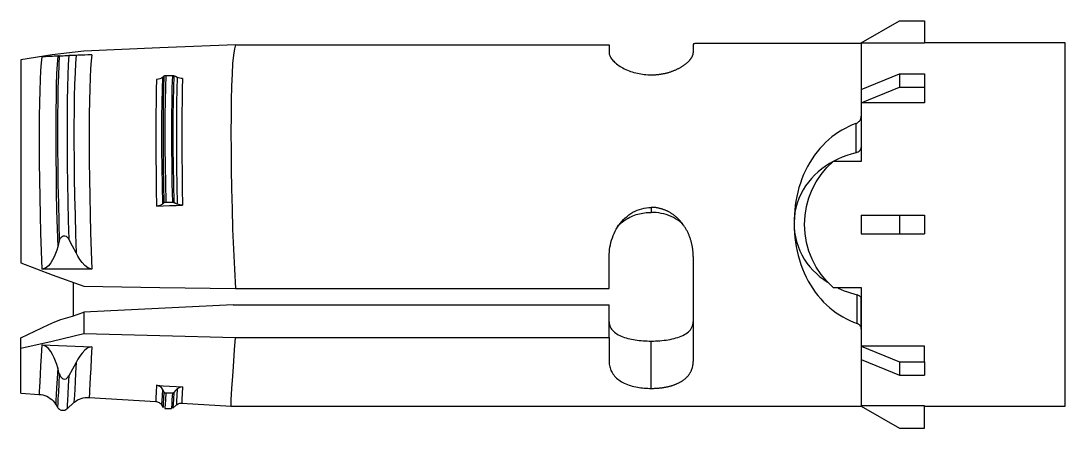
# Model space of a CAD drawing. Header units: millimetres. Extents: x 296 to 4896, y 152 to 3333.
# Drawn here: x 2852.6 to 2902.3, y 1429.56 to 1448.96 of the extents above; entities that cross this region are included whole.
import ezdxf

# ---------------------------------------------------------------- set-up
doc = ezdxf.new("R2010")
doc.units = ezdxf.units.MM
doc.linetypes.add('DASHED', pattern=[0.25, 0.15625, -0.09375])
doc.layers.add('1', color=1, linetype='DASHED')

# ---------------------------------------------------------------- blocks, each defined once
blk = doc.blocks.new('HSL-3-G M12-25')
at = {"layer": '1', "color": 3, "linetype": 'Continuous'}
for p, q in [((-68.3, 8.65), (-66.481, 9.7)), ((-66.481, 9.7), (-65.3, 9.7)), ((-65.3, 9.7), (-65.3, 8.638)), ((-80.3, 8.555), (-80.3, 8.18)), ((-76.3, 8.583), (-76.3, 8.181)), ((-65.3, 8.638), (-68.3, 8.638)), ((-68.3, 8.638), (-68.3, 6.426)), ((-68.3, 8.629), (-68.3, 5.168)), ((-58.6, 8.65), (-65.3, 8.65)), ((-58.6, 0), (-58.6, 8.65)), ((-108.3, 7.851), (-108.3, -1.831)), ((-68.3, 6.435), (-66.481, 7.177)), ((-66.481, 7.177), (-66.481, 6.541)), ((-66.481, 7.177), (-65.3, 7.177)), ((-65.3, 7.177), (-65.3, 6.541)), ((-68.3, 5.798), (-66.481, 6.541)), ((-66.481, 6.541), (-65.3, 6.541)), ((-65.3, 6.541), (-65.3, 5.79)), ((-68.3, 6.435), (-68.3, 5.798)), ((-68.3, 5.798), (-68.3, 5.79)), ((-65.3, 5.79), (-68.3, 5.79)), ((-68.3, 5.79), (-68.3, 3)), ((-68.3, 3), (-69.646, 3)), ((-68.3, 0.45), (-68.3, 0)), ((-68.3, 0.45), (-66.481, 0.45)), ((-68.3, 0), (-68.3, -0.45)), ((-66.481, 0.45), (-66.481, -0.45)), ((-66.481, 0.45), (-65.3, 0.45)), ((-65.3, 0.45), (-65.3, -0.45)), ((-58.6, -8.65), (-58.6, 0)), ((-68.3, -0.45), (-66.481, -0.45)), ((-66.481, -0.45), (-65.3, -0.45)), ((-80.3, -3.047), (-80.3, -1.523)), ((-76.3, -1.521), (-76.3, -6.525)), ((-105.8, -4.345), (-105.8, -2.761)), ((-69.646, -3), (-68.3, -3)), ((-68.3, -3), (-68.3, -5.79)), ((-105.3, -4.184), (-105.3, -5.197)), ((-108.3, -5.895), (-108.3, -5.402)), ((-80.3, -5.382), (-80.3, -6.525)), ((-68.3, -4.991), (-68.3, -8.65)), ((-108.3, -8.038), (-108.3, -5.895)), ((-68.3, -5.798), (-68.3, -5.79)), ((-65.3, -5.79), (-68.3, -5.79)), ((-68.3, -5.798), (-68.3, -6.435)), ((-68.3, -5.798), (-66.481, -6.541)), ((-65.3, -6.541), (-65.3, -5.79)), ((-68.3, -6.426), (-68.3, -8.638)), ((-68.3, -6.435), (-66.481, -7.177)), ((-66.481, -6.541), (-66.481, -7.177)), ((-66.481, -6.541), (-65.3, -6.541)), ((-65.3, -6.541), (-65.3, -7.177)), ((-66.481, -7.177), (-65.3, -7.177)), ((-108.3, -8.038), (-107.434, -8.091)), ((-105.05, -8.237), (-101.882, -8.431)), ((-106.642, -8.567), (-106.556, -8.708)), ((-106.101, -8.776), (-105.774, -8.486)), ((-101.605, -8.597), (-101.531, -8.719)), ((-101.445, -8.767), (-101.13, -8.767)), ((-101.064, -8.742), (-100.897, -8.594)), ((-100.644, -8.507), (-98.295, -8.65)), ((-98.3, -8.65), (-68.3, -8.65)), ((-65.3, -8.638), (-68.3, -8.638)), ((-68.3, -8.65), (-68.3, -8.638)), ((-68.3, -8.65), (-66.481, -9.7)), ((-65.3, -9.7), (-65.3, -8.638)), ((-65.3, -8.65), (-58.6, -8.65)), ((-66.481, -9.7), (-65.3, -9.7))]:
    blk.add_line(p, q, dxfattribs=at)
for points in [[(-98.079, 8.555, 0), (-101.694, 8.409, 0), (-105.3, 8.26, 0)], [(-98.079, 8.555, 0), (-98.138, 8.361, 0), (-98.185, 8.064, 0), (-98.222, 7.666, 0), (-98.251, 7.173, 0), (-98.273, 6.594, 0), (-98.288, 5.93, 0), (-98.297, 5.189, 0), (-98.3, 4.383, 0), (-98.297, 3.526, 0), (-98.288, 2.63, 0), (-98.273, 1.697, 0), (-98.251, 0.742, 0), (-98.223, -0.216, 0), (-98.186, -1.176, 0), (-98.138, -2.125, 0), (-98.079, -3.047, 0)], [(-98.079, 8.555, 0), (-89.189, 8.555, 0), (-80.3, 8.555, 0)], [(-75.9, 8.629, 0), (-75.938, 8.629, 0), (-75.975, 8.628, 0), (-76.012, 8.628, 0), (-76.047, 8.627, 0), (-76.081, 8.625, 0), (-76.112, 8.624, 0), (-76.142, 8.622, 0), (-76.169, 8.62, 0), (-76.194, 8.617, 0), (-76.216, 8.614, 0), (-76.236, 8.611, 0), (-76.253, 8.608, 0), (-76.267, 8.604, 0), (-76.279, 8.601, 0), (-76.288, 8.597, 0), (-76.295, 8.592, 0), (-76.298, 8.588, 0), (-76.3, 8.583, 0)], [(-68.3, 8.629, 0), (-72.1, 8.629, 0), (-75.9, 8.629, 0)], [(-105.3, 8.26, 0), (-106.807, 8.077, 0), (-108.3, 7.851, 0)], [(-106.549, 8.025, 0), (-106.595, 8.021, 0), (-106.651, 8.017, 0), (-106.715, 8.013, 0), (-106.791, 8.008, 0), (-106.88, 8.003, 0), (-106.989, 7.997, 0), (-107.129, 7.99, 0), (-107.307, 7.982, 0)], [(-106.47, 8.031, 0), (-106.51, 8.028, 0), (-106.549, 8.025, 0)], [(-106.47, 8.031, 0), (-106.45, 8.032, 0), (-106.424, 8.034, 0), (-106.389, 8.036, 0), (-106.343, 8.038, 0), (-106.285, 8.041, 0), (-106.215, 8.044, 0), (-106.15, 8.047, 0), (-106.096, 8.048, 0), (-106.052, 8.05, 0), (-106.017, 8.051, 0)], [(-105.671, 8.058, 0), (-105.838, 8.054, 0), (-106.017, 8.051, 0)], [(-104.92, 8.081, 0), (-105.11, 8.074, 0), (-105.264, 8.068, 0), (-105.388, 8.065, 0), (-105.495, 8.062, 0), (-105.588, 8.06, 0), (-105.671, 8.058, 0)], [(-80.3, 8.18, 0), (-80.298, 8.148, 0), (-80.293, 8.114, 0), (-80.284, 8.08, 0), (-80.272, 8.045, 0), (-80.257, 8.009, 0), (-80.238, 7.973, 0), (-80.215, 7.936, 0), (-80.189, 7.898, 0), (-80.16, 7.86, 0), (-80.125, 7.818, 0), (-80.086, 7.777, 0), (-80.044, 7.736, 0), (-79.998, 7.695, 0), (-79.949, 7.654, 0), (-79.895, 7.613, 0), (-79.838, 7.573, 0), (-79.778, 7.533, 0), (-79.714, 7.495, 0), (-79.648, 7.457, 0), (-79.579, 7.421, 0), (-79.507, 7.387, 0), (-79.433, 7.354, 0), (-79.356, 7.323, 0), (-79.279, 7.294, 0), (-79.2, 7.268, 0), (-79.119, 7.243, 0), (-79.036, 7.221, 0), (-78.957, 7.201, 0), (-78.877, 7.185, 0), (-78.797, 7.17, 0), (-78.716, 7.157, 0), (-78.634, 7.147, 0), (-78.552, 7.139, 0), (-78.468, 7.133, 0), (-78.385, 7.13, 0), (-78.3, 7.129, 0)], [(-78.3, 7.129, 0), (-78.267, 7.13, 0), (-78.234, 7.13, 0), (-78.201, 7.131, 0), (-78.168, 7.132, 0), (-78.135, 7.134, 0), (-78.103, 7.136, 0), (-78.07, 7.138, 0), (-78.038, 7.141, 0), (-78.005, 7.144, 0), (-77.973, 7.147, 0), (-77.941, 7.151, 0), (-77.909, 7.155, 0), (-77.877, 7.159, 0), (-77.845, 7.164, 0), (-77.814, 7.169, 0), (-77.782, 7.174, 0), (-77.751, 7.18, 0), (-77.719, 7.186, 0), (-77.688, 7.192, 0), (-77.657, 7.199, 0), (-77.626, 7.206, 0), (-77.595, 7.214, 0), (-77.564, 7.221, 0), (-77.531, 7.23, 0), (-77.499, 7.239, 0), (-77.467, 7.248, 0), (-77.435, 7.257, 0), (-77.403, 7.267, 0), (-77.372, 7.277, 0), (-77.341, 7.288, 0), (-77.311, 7.299, 0), (-77.28, 7.31, 0), (-77.25, 7.321, 0), (-77.22, 7.333, 0), (-77.191, 7.345, 0), (-77.161, 7.357, 0), (-77.131, 7.37, 0), (-77.103, 7.383, 0), (-77.074, 7.396, 0), (-77.046, 7.41, 0), (-77.018, 7.424, 0), (-76.991, 7.438, 0), (-76.964, 7.452, 0), (-76.938, 7.466, 0), (-76.911, 7.481, 0), (-76.886, 7.495, 0), (-76.861, 7.51, 0), (-76.836, 7.526, 0), (-76.812, 7.541, 0), (-76.788, 7.556, 0), (-76.765, 7.572, 0), (-76.742, 7.587, 0), (-76.72, 7.603, 0), (-76.698, 7.619, 0), (-76.677, 7.635, 0), (-76.656, 7.651, 0), (-76.636, 7.667, 0), (-76.616, 7.684, 0), (-76.598, 7.7, 0), (-76.58, 7.716, 0), (-76.562, 7.732, 0), (-76.545, 7.748, 0), (-76.528, 7.764, 0), (-76.512, 7.78, 0), (-76.497, 7.796, 0), (-76.482, 7.812, 0), (-76.467, 7.828, 0), (-76.454, 7.844, 0), (-76.44, 7.86, 0), (-76.428, 7.875, 0), (-76.417, 7.89, 0), (-76.406, 7.905, 0), (-76.396, 7.92, 0), (-76.386, 7.934, 0), (-76.377, 7.949, 0), (-76.368, 7.964, 0), (-76.36, 7.978, 0), (-76.352, 7.992, 0), (-76.345, 8.006, 0), (-76.338, 8.021, 0), (-76.332, 8.035, 0), (-76.327, 8.048, 0), (-76.322, 8.062, 0), (-76.317, 8.076, 0), (-76.313, 8.089, 0), (-76.31, 8.103, 0), (-76.307, 8.116, 0), (-76.304, 8.129, 0), (-76.302, 8.142, 0), (-76.301, 8.155, 0), (-76.3, 8.168, 0), (-76.3, 8.181, 0)], [(-101.565, 7.005, 0), (-101.615, 6.97, 0), (-101.68, 6.942, 0), (-101.757, 6.922, 0), (-101.841, 6.914, 0)], [(-101.565, 7.005, 0), (-101.528, 7.039, 0), (-101.491, 7.072, 0)], [(-101.491, 7.072, 0), (-101.508, 6.503, 0), (-101.521, 5.867, 0), (-101.528, 5.169, 0), (-101.531, 4.418, 0), (-101.528, 3.621, 0), (-101.521, 2.786, 0), (-101.508, 1.922, 0), (-101.491, 1.038, 0)], [(-101.491, 7.072, 0), (-101.486, 7.077, 0), (-101.479, 7.081, 0), (-101.472, 7.085, 0), (-101.464, 7.088, 0), (-101.456, 7.091, 0), (-101.447, 7.094, 0), (-101.437, 7.096, 0), (-101.427, 7.097, 0), (-101.417, 7.098, 0), (-101.406, 7.098, 0)], [(-101.406, 7.098, 0), (-101.327, 7.098, 0), (-101.248, 7.098, 0), (-101.17, 7.098, 0), (-101.091, 7.097, 0)], [(-101.091, 7.097, 0), (-101.079, 7.097, 0), (-101.067, 7.096, 0), (-101.055, 7.094, 0), (-101.044, 7.091, 0), (-101.034, 7.088, 0), (-101.024, 7.083, 0)], [(-101.024, 7.083, 0), (-101.042, 6.515, 0), (-101.054, 5.878, 0), (-101.061, 5.181, 0), (-101.064, 4.43, 0), (-101.061, 3.633, 0), (-101.054, 2.798, 0), (-101.042, 1.934, 0), (-101.024, 1.049, 0)], [(-100.857, 7.001, 0), (-100.94, 7.042, 0), (-101.024, 7.083, 0)], [(-100.603, 6.953, 0), (-100.672, 6.954, 0), (-100.74, 6.963, 0), (-100.802, 6.979, 0), (-100.857, 7.001, 0)], [(-68.556, 4.811, 0), (-68.517, 4.828, 0), (-68.48, 4.849, 0), (-68.446, 4.873, 0), (-68.416, 4.9, 0), (-68.389, 4.929, 0), (-68.365, 4.96, 0), (-68.345, 4.993, 0), (-68.329, 5.027, 0), (-68.316, 5.061, 0), (-68.307, 5.097, 0), (-68.302, 5.132, 0), (-68.3, 5.168, 0)], [(-68.3, 5.168, 0), (-68.3, 4.421, 0), (-68.3, 3.674, 0)], [(-68.556, 4.811, 0), (-68.73, 4.741, 0), (-68.901, 4.664, 0), (-69.067, 4.58, 0), (-69.23, 4.489, 0), (-69.389, 4.391, 0), (-69.544, 4.285, 0), (-69.696, 4.171, 0), (-69.848, 4.045, 0), (-69.997, 3.911, 0), (-70.139, 3.769, 0), (-70.275, 3.62, 0), (-70.405, 3.463, 0), (-70.528, 3.299, 0), (-70.646, 3.127, 0), (-70.757, 2.948, 0), (-70.861, 2.763, 0), (-70.957, 2.573, 0), (-71.046, 2.377, 0), (-71.126, 2.175, 0), (-71.2, 1.968, 0), (-71.266, 1.756, 0), (-71.323, 1.541, 0), (-71.371, 1.331, 0), (-71.412, 1.119, 0), (-71.444, 0.905, 0), (-71.47, 0.689, 0), (-71.487, 0.471, 0), (-71.497, 0.252, 0), (-71.5, 0.031, 0), (-71.495, -0.189, 0), (-71.482, -0.408, 0), (-71.462, -0.626, 0), (-71.434, -0.841, 0), (-71.399, -1.055, 0), (-71.356, -1.267, 0), (-71.305, -1.477, 0), (-71.245, -1.691, 0), (-71.177, -1.902, 0), (-71.101, -2.108, 0), (-71.018, -2.309, 0), (-70.927, -2.504, 0), (-70.828, -2.693, 0), (-70.722, -2.877, 0), (-70.609, -3.055, 0), (-70.489, -3.226, 0), (-70.363, -3.389, 0), (-70.231, -3.544, 0), (-70.093, -3.692, 0), (-69.95, -3.832, 0), (-69.8, -3.965, 0), (-69.645, -4.09, 0), (-69.492, -4.202, 0), (-69.335, -4.307, 0), (-69.175, -4.404, 0), (-69.011, -4.493, 0), (-68.843, -4.575, 0), (-68.672, -4.65, 0), (-68.497, -4.718, 0)], [(-68.556, 3.42, 0), (-68.503, 3.438, 0), (-68.454, 3.46, 0), (-68.409, 3.488, 0), (-68.37, 3.521, 0), (-68.339, 3.558, 0), (-68.317, 3.597, 0), (-68.304, 3.635, 0), (-68.3, 3.674, 0)], [(-68.556, 3.42, 0), (-68.776, 3.357, 0), (-68.993, 3.284, 0), (-69.205, 3.202, 0), (-69.412, 3.111, 0), (-69.614, 3.01, 0), (-69.81, 2.899, 0), (-69.999, 2.779, 0), (-70.181, 2.648, 0), (-70.355, 2.506, 0), (-70.52, 2.354, 0), (-70.674, 2.192, 0), (-70.818, 2.02, 0), (-70.951, 1.838, 0), (-71.071, 1.646, 0), (-71.178, 1.445, 0), (-71.271, 1.236, 0), (-71.349, 1.02, 0), (-71.411, 0.797, 0), (-71.457, 0.57, 0), (-71.487, 0.339, 0), (-71.499, 0.106, 0), (-71.495, -0.127, 0), (-71.474, -0.359, 0), (-71.436, -0.589, 0), (-71.382, -0.814, 0), (-71.311, -1.034, 0), (-71.226, -1.247, 0), (-71.126, -1.453, 0), (-71.012, -1.65, 0), (-70.885, -1.838, 0), (-70.747, -2.016, 0), (-70.597, -2.184, 0), (-70.437, -2.342, 0), (-70.268, -2.49, 0), (-70.09, -2.627, 0), (-69.904, -2.754, 0)], [(-69.646, -3, 0), (-69.945, -2.706, 0), (-70.212, -2.384, 0), (-70.444, -2.035, 0), (-70.64, -1.659, 0), (-70.795, -1.264, 0), (-70.908, -0.855, 0), (-70.977, -0.43, 0), (-71, 0.003, 0), (-70.977, 0.433, 0), (-70.908, 0.854, 0), (-70.794, 1.266, 0), (-70.638, 1.662, 0), (-70.443, 2.036, 0), (-70.21, 2.386, 0), (-69.943, 2.709, 0), (-69.646, 3, 0)], [(-101.565, 0.971, 0), (-101.528, 1.004, 0), (-101.491, 1.038, 0)], [(-101.491, 1.038, 0), (-101.486, 1.042, 0), (-101.479, 1.046, 0), (-101.472, 1.05, 0), (-101.464, 1.053, 0), (-101.456, 1.056, 0), (-101.447, 1.059, 0), (-101.437, 1.061, 0), (-101.427, 1.062, 0), (-101.417, 1.063, 0), (-101.406, 1.064, 0)], [(-101.406, 1.064, 0), (-101.327, 1.063, 0), (-101.248, 1.063, 0), (-101.17, 1.063, 0), (-101.091, 1.063, 0)], [(-101.091, 1.063, 0), (-101.079, 1.062, 0), (-101.067, 1.061, 0), (-101.055, 1.059, 0), (-101.044, 1.056, 0), (-101.034, 1.053, 0), (-101.024, 1.049, 0)], [(-100.857, 0.967, 0), (-100.94, 1.008, 0), (-101.024, 1.049, 0)], [(-101.565, 0.971, 0), (-101.615, 0.935, 0), (-101.68, 0.907, 0), (-101.757, 0.888, 0), (-101.841, 0.879, 0)], [(-101.841, 0.879, 0), (-101.532, 0.889, 0), (-101.222, 0.898, 0), (-100.912, 0.908, 0), (-100.603, 0.918, 0)], [(-100.603, 0.918, 0), (-100.672, 0.92, 0), (-100.74, 0.929, 0), (-100.802, 0.945, 0), (-100.857, 0.967, 0)], [(-80.3, -1.523, 0), (-80.298, -1.41, 0), (-80.291, -1.298, 0), (-80.279, -1.186, 0), (-80.263, -1.074, 0), (-80.241, -0.963, 0), (-80.215, -0.853, 0), (-80.184, -0.744, 0), (-80.149, -0.636, 0), (-80.109, -0.53, 0), (-80.064, -0.425, 0), (-80.014, -0.323, 0), (-79.96, -0.223, 0), (-79.901, -0.125, 0), (-79.837, -0.031, 0), (-79.769, 0.061, 0), (-79.696, 0.149, 0), (-79.619, 0.232, 0), (-79.537, 0.312, 0), (-79.451, 0.387, 0), (-79.362, 0.457, 0), (-79.268, 0.522, 0), (-79.171, 0.581, 0), (-79.07, 0.634, 0), (-78.966, 0.68, 0), (-78.859, 0.72, 0), (-78.751, 0.754, 0), (-78.64, 0.781, 0), (-78.527, 0.798, 0), (-78.414, 0.808, 0), (-78.3, 0.814, 0)], [(-79.905, -0.093, 0), (-79.851, -0.035, 0), (-79.794, 0.021, 0), (-79.734, 0.075, 0), (-79.67, 0.126, 0), (-79.605, 0.176, 0), (-79.537, 0.222, 0), (-79.466, 0.266, 0), (-79.393, 0.308, 0), (-79.32, 0.346, 0), (-79.244, 0.381, 0), (-79.167, 0.414, 0), (-79.089, 0.444, 0), (-79.01, 0.47, 0), (-78.934, 0.493, 0), (-78.857, 0.513, 0), (-78.779, 0.53, 0), (-78.701, 0.545, 0), (-78.622, 0.557, 0), (-78.542, 0.566, 0), (-78.462, 0.573, 0), (-78.381, 0.577, 0), (-78.3, 0.578, 0)], [(-76.3, -1.521, 0), (-76.3, -1.485, 0), (-76.301, -1.449, 0), (-76.302, -1.414, 0), (-76.304, -1.378, 0), (-76.306, -1.342, 0), (-76.308, -1.307, 0), (-76.311, -1.271, 0), (-76.315, -1.236, 0), (-76.319, -1.201, 0), (-76.323, -1.166, 0), (-76.328, -1.13, 0), (-76.334, -1.095, 0), (-76.34, -1.06, 0), (-76.346, -1.026, 0), (-76.353, -0.991, 0), (-76.36, -0.956, 0), (-76.368, -0.922, 0), (-76.376, -0.887, 0), (-76.384, -0.853, 0), (-76.394, -0.818, 0), (-76.403, -0.784, 0), (-76.413, -0.75, 0), (-76.424, -0.716, 0), (-76.435, -0.682, 0), (-76.447, -0.647, 0), (-76.459, -0.611, 0), (-76.472, -0.576, 0), (-76.486, -0.541, 0), (-76.5, -0.506, 0), (-76.515, -0.471, 0), (-76.53, -0.437, 0), (-76.545, -0.403, 0), (-76.561, -0.369, 0), (-76.578, -0.336, 0), (-76.595, -0.303, 0), (-76.613, -0.27, 0), (-76.631, -0.237, 0), (-76.649, -0.205, 0), (-76.669, -0.172, 0), (-76.688, -0.14, 0), (-76.709, -0.108, 0), (-76.729, -0.077, 0), (-76.75, -0.046, 0), (-76.772, -0.016, 0), (-76.794, 0.014, 0), (-76.816, 0.043, 0), (-76.839, 0.072, 0), (-76.862, 0.101, 0), (-76.886, 0.129, 0), (-76.91, 0.157, 0), (-76.934, 0.184, 0), (-76.959, 0.211, 0), (-76.984, 0.237, 0), (-77.01, 0.263, 0), (-77.036, 0.288, 0), (-77.062, 0.313, 0), (-77.089, 0.337, 0), (-77.115, 0.361, 0), (-77.143, 0.384, 0), (-77.17, 0.406, 0), (-77.199, 0.428, 0), (-77.226, 0.45, 0), (-77.254, 0.47, 0), (-77.283, 0.49, 0), (-77.311, 0.509, 0), (-77.34, 0.528, 0), (-77.369, 0.546, 0), (-77.398, 0.564, 0), (-77.428, 0.581, 0), (-77.458, 0.598, 0), (-77.488, 0.614, 0), (-77.518, 0.629, 0), (-77.548, 0.644, 0), (-77.578, 0.658, 0), (-77.607, 0.67, 0), (-77.636, 0.683, 0), (-77.666, 0.695, 0), (-77.695, 0.706, 0), (-77.724, 0.716, 0), (-77.754, 0.726, 0), (-77.783, 0.736, 0), (-77.813, 0.745, 0), (-77.843, 0.754, 0), (-77.873, 0.761, 0), (-77.903, 0.769, 0), (-77.933, 0.776, 0), (-77.963, 0.782, 0), (-77.993, 0.788, 0), (-78.023, 0.793, 0), (-78.054, 0.798, 0), (-78.084, 0.802, 0), (-78.115, 0.805, 0), (-78.145, 0.808, 0), (-78.176, 0.811, 0), (-78.207, 0.813, 0), (-78.238, 0.814, 0), (-78.269, 0.815, 0), (-78.3, 0.815, 0)], [(-76.757, -0.026, 0), (-76.845, 0.057, 0), (-76.939, 0.135, 0), (-77.038, 0.206, 0), (-77.14, 0.271, 0), (-77.246, 0.33, 0), (-77.356, 0.383, 0), (-77.468, 0.429, 0), (-77.583, 0.469, 0), (-77.699, 0.503, 0), (-77.818, 0.531, 0), (-77.937, 0.552, 0), (-78.057, 0.567, 0), (-78.179, 0.575, 0), (-78.3, 0.579, 0)], [(-106.47, -0.787, 0), (-106.51, -0.926, 0), (-106.549, -1.065, 0)], [(-106.47, -0.787, 0), (-106.45, -0.729, 0), (-106.424, -0.673, 0), (-106.389, -0.621, 0), (-106.343, -0.576, 0), (-106.285, -0.545, 0), (-106.215, -0.539, 0), (-106.15, -0.562, 0), (-106.096, -0.601, 0), (-106.052, -0.65, 0), (-106.017, -0.704, 0)], [(-105.671, -1.355, 0), (-105.838, -1.027, 0), (-106.017, -0.704, 0)], [(-106.549, -1.065, 0), (-106.595, -1.223, 0), (-106.651, -1.38, 0), (-106.715, -1.534, 0), (-106.791, -1.684, 0), (-106.88, -1.829, 0), (-106.989, -1.963, 0), (-107.129, -2.073, 0), (-107.307, -2.122, 0)], [(-104.92, -2.122, 0), (-105.11, -2.069, 0), (-105.264, -1.953, 0), (-105.388, -1.815, 0), (-105.495, -1.667, 0), (-105.588, -1.513, 0), (-105.671, -1.355, 0)], [(-108.3, -1.831, 0), (-106.807, -2.392, 0), (-105.3, -2.942, 0)], [(-104.92, -2.122, 0), (-106.107, -2.122, 0), (-107.307, -2.122, 0)], [(-105.3, -2.942, 0), (-101.694, -2.995, 0), (-98.079, -3.047, 0)], [(-98.079, -3.047, 0), (-89.189, -3.047, 0), (-80.3, -3.047, 0)], [(-69.408, -3.028, 0), (-69.262, -3.094, 0), (-69.113, -3.156, 0), (-68.962, -3.212, 0), (-68.808, -3.263, 0), (-68.653, -3.31, 0), (-68.497, -3.354, 0)], [(-68.3, -3.549, 0), (-68.302, -3.524, 0), (-68.309, -3.499, 0), (-68.319, -3.476, 0), (-68.334, -3.453, 0), (-68.354, -3.431, 0), (-68.377, -3.411, 0), (-68.402, -3.393, 0), (-68.431, -3.378, 0), (-68.462, -3.365, 0), (-68.496, -3.355, 0)], [(-98.19, -3.827, 0), (-101.745, -4.006, 0), (-105.3, -4.184, 0)], [(-98.19, -3.827, 0), (-89.245, -3.827, 0), (-80.3, -3.827, 0)], [(-80.3, -5.382, 0), (-80.3, -4.605, 0), (-80.3, -3.827, 0)], [(-68.3, -4.991, 0), (-68.3, -4.27, 0), (-68.3, -3.549, 0)], [(-106.396, -4.531, 0), (-105.846, -4.359, 0), (-105.3, -4.184, 0)], [(-108.3, -5.402, 0), (-107.631, -5.081, 0), (-106.964, -4.756, 0)], [(-106.964, -4.756, 0), (-106.683, -4.632, 0), (-106.396, -4.531, 0)], [(-80.3, -4.639, 0), (-80.297, -4.702, 0), (-80.287, -4.763, 0), (-80.271, -4.822, 0), (-80.248, -4.879, 0), (-80.219, -4.935, 0), (-80.183, -4.988, 0), (-80.143, -5.038, 0), (-80.097, -5.086, 0), (-80.046, -5.131, 0), (-79.99, -5.174, 0), (-79.929, -5.214, 0), (-79.865, -5.252, 0), (-79.796, -5.287, 0), (-79.724, -5.319, 0), (-79.649, -5.349, 0), (-79.571, -5.377, 0), (-79.49, -5.402, 0), (-79.407, -5.425, 0), (-79.322, -5.446, 0), (-79.235, -5.465, 0), (-79.146, -5.482, 0), (-79.056, -5.497, 0), (-78.964, -5.51, 0), (-78.872, -5.521, 0), (-78.778, -5.53, 0), (-78.683, -5.538, 0), (-78.588, -5.544, 0), (-78.492, -5.547, 0), (-78.396, -5.55, 0), (-78.3, -5.551, 0)], [(-78.3, -5.551, 0), (-78.197, -5.55, 0), (-78.094, -5.547, 0), (-77.992, -5.542, 0), (-77.89, -5.536, 0), (-77.789, -5.527, 0), (-77.689, -5.516, 0), (-77.59, -5.503, 0), (-77.492, -5.488, 0), (-77.397, -5.471, 0), (-77.303, -5.452, 0), (-77.211, -5.43, 0), (-77.122, -5.406, 0), (-77.035, -5.379, 0), (-76.951, -5.349, 0), (-76.871, -5.317, 0), (-76.794, -5.282, 0), (-76.721, -5.244, 0), (-76.653, -5.203, 0), (-76.59, -5.159, 0), (-76.532, -5.112, 0), (-76.48, -5.063, 0), (-76.434, -5.01, 0), (-76.394, -4.954, 0), (-76.36, -4.896, 0), (-76.333, -4.835, 0), (-76.315, -4.771, 0), (-76.305, -4.706, 0), (-76.3, -4.639, 0)], [(-68.3, -4.991, 0), (-68.302, -4.964, 0), (-68.305, -4.936, 0), (-68.312, -4.909, 0), (-68.322, -4.882, 0), (-68.334, -4.857, 0), (-68.35, -4.832, 0), (-68.368, -4.808, 0), (-68.388, -4.785, 0), (-68.411, -4.765, 0), (-68.438, -4.747, 0), (-68.466, -4.732, 0), (-68.496, -4.718, 0)], [(-108.3, -5.895, 0), (-106.807, -5.561, 0), (-105.3, -5.197, 0)], [(-105.3, -5.197, 0), (-101.694, -5.29, 0), (-98.079, -5.382, 0)], [(-98.3, -8.65, 0), (-98.298, -8.615, 0), (-98.293, -8.511, 0), (-98.284, -8.338, 0), (-98.27, -8.097, 0), (-98.252, -7.791, 0), (-98.23, -7.424, 0), (-98.202, -6.997, 0), (-98.169, -6.51, 0), (-98.128, -5.971, 0), (-98.079, -5.382, 0)], [(-98.079, -5.382, 0), (-89.189, -5.382, 0), (-80.3, -5.382, 0)], [(-107.307, -5.736, 0), (-106.107, -5.785, 0), (-104.92, -5.833, 0)], [(-106.549, -6.825, 0), (-106.595, -6.665, 0), (-106.651, -6.506, 0), (-106.715, -6.349, 0), (-106.791, -6.195, 0), (-106.88, -6.047, 0), (-106.989, -5.909, 0), (-107.129, -5.792, 0), (-107.307, -5.736, 0)], [(-104.92, -5.833, 0), (-105.11, -5.879, 0), (-105.264, -5.988, 0), (-105.388, -6.122, 0), (-105.495, -6.266, 0), (-105.588, -6.416, 0), (-105.671, -6.571, 0)], [(-106.47, -7.107, 0), (-106.51, -6.966, 0), (-106.549, -6.825, 0)], [(-105.671, -6.571, 0), (-105.838, -6.892, 0), (-106.017, -7.209, 0)], [(-80.3, -6.525, 0), (-80.298, -6.59, 0), (-80.293, -6.653, 0), (-80.284, -6.715, 0), (-80.272, -6.775, 0), (-80.257, -6.834, 0), (-80.238, -6.892, 0), (-80.215, -6.949, 0), (-80.189, -7.004, 0), (-80.16, -7.058, 0), (-80.125, -7.114, 0), (-80.086, -7.168, 0), (-80.044, -7.219, 0), (-79.998, -7.269, 0), (-79.949, -7.317, 0), (-79.895, -7.363, 0), (-79.838, -7.407, 0), (-79.778, -7.448, 0), (-79.714, -7.487, 0), (-79.648, -7.524, 0), (-79.579, -7.559, 0), (-79.507, -7.591, 0), (-79.433, -7.621, 0), (-79.356, -7.649, 0), (-79.279, -7.673, 0), (-79.2, -7.696, 0), (-79.119, -7.717, 0), (-79.036, -7.735, 0), (-78.957, -7.751, 0), (-78.877, -7.764, 0), (-78.797, -7.776, 0), (-78.716, -7.785, 0), (-78.634, -7.793, 0), (-78.552, -7.8, 0), (-78.468, -7.804, 0), (-78.385, -7.807, 0), (-78.3, -7.807, 0)], [(-78.3, -7.807, 0), (-78.269, -7.807, 0), (-78.238, -7.807, 0), (-78.207, -7.806, 0), (-78.176, -7.806, 0), (-78.145, -7.804, 0), (-78.115, -7.803, 0), (-78.084, -7.802, 0), (-78.054, -7.8, 0), (-78.023, -7.798, 0), (-77.993, -7.796, 0), (-77.963, -7.793, 0), (-77.933, -7.79, 0), (-77.903, -7.787, 0), (-77.873, -7.784, 0), (-77.843, -7.781, 0), (-77.813, -7.777, 0), (-77.783, -7.773, 0), (-77.754, -7.769, 0), (-77.724, -7.764, 0), (-77.695, -7.76, 0), (-77.666, -7.755, 0), (-77.636, -7.749, 0), (-77.607, -7.744, 0), (-77.578, -7.738, 0), (-77.548, -7.732, 0), (-77.518, -7.725, 0), (-77.488, -7.718, 0), (-77.458, -7.711, 0), (-77.428, -7.704, 0), (-77.398, -7.696, 0), (-77.369, -7.688, 0), (-77.34, -7.679, 0), (-77.311, -7.671, 0), (-77.283, -7.662, 0), (-77.254, -7.652, 0), (-77.226, -7.643, 0), (-77.199, -7.633, 0), (-77.17, -7.622, 0), (-77.143, -7.612, 0), (-77.115, -7.601, 0), (-77.089, -7.589, 0), (-77.062, -7.578, 0), (-77.036, -7.566, 0), (-77.01, -7.554, 0), (-76.984, -7.541, 0), (-76.959, -7.528, 0), (-76.934, -7.515, 0), (-76.91, -7.501, 0), (-76.886, -7.487, 0), (-76.862, -7.473, 0), (-76.839, -7.459, 0), (-76.816, -7.444, 0), (-76.794, -7.429, 0), (-76.772, -7.414, 0), (-76.75, -7.398, 0), (-76.729, -7.382, 0), (-76.709, -7.366, 0), (-76.689, -7.349, 0), (-76.669, -7.332, 0), (-76.649, -7.315, 0), (-76.631, -7.297, 0), (-76.613, -7.28, 0), (-76.595, -7.262, 0), (-76.578, -7.244, 0), (-76.562, -7.225, 0), (-76.545, -7.207, 0), (-76.53, -7.188, 0), (-76.515, -7.169, 0), (-76.5, -7.149, 0), (-76.486, -7.13, 0), (-76.472, -7.11, 0), (-76.459, -7.089, 0), (-76.447, -7.069, 0), (-76.435, -7.049, 0), (-76.424, -7.029, 0), (-76.413, -7.009, 0), (-76.403, -6.989, 0), (-76.394, -6.968, 0), (-76.384, -6.948, 0), (-76.376, -6.927, 0), (-76.368, -6.906, 0), (-76.36, -6.885, 0), (-76.353, -6.864, 0), (-76.346, -6.843, 0), (-76.34, -6.821, 0), (-76.334, -6.8, 0), (-76.328, -6.778, 0), (-76.323, -6.756, 0), (-76.319, -6.733, 0), (-76.315, -6.711, 0), (-76.311, -6.688, 0), (-76.308, -6.665, 0), (-76.306, -6.643, 0), (-76.304, -6.619, 0), (-76.302, -6.596, 0), (-76.301, -6.573, 0), (-76.3, -6.549, 0), (-76.3, -6.525, 0)], [(-106.47, -7.107, 0), (-106.45, -7.166, 0), (-106.424, -7.223, 0), (-106.389, -7.277, 0), (-106.343, -7.324, 0), (-106.285, -7.357, 0), (-106.215, -7.366, 0), (-106.15, -7.346, 0), (-106.096, -7.308, 0), (-106.052, -7.261, 0), (-106.017, -7.209, 0)], [(-101.841, -7.661, 0), (-101.532, -7.681, 0), (-101.222, -7.7, 0), (-100.912, -7.719, 0), (-100.603, -7.738, 0)], [(-101.565, -7.842, 0), (-101.615, -7.772, 0), (-101.68, -7.716, 0), (-101.757, -7.678, 0), (-101.841, -7.661, 0)], [(-101.565, -7.842, 0), (-101.528, -7.908, 0), (-101.491, -7.974, 0)], [(-100.857, -7.834, 0), (-100.94, -7.915, 0), (-101.024, -7.996, 0)], [(-100.603, -7.738, 0), (-100.672, -7.741, 0), (-100.74, -7.759, 0), (-100.802, -7.791, 0), (-100.857, -7.834, 0)], [(-107.438, -8.099, 0), (-107.342, -8.105, 0), (-107.249, -8.121, 0), (-107.158, -8.147, 0), (-107.07, -8.184, 0), (-106.986, -8.229, 0), (-106.907, -8.281, 0), (-106.832, -8.341, 0), (-106.763, -8.407, 0), (-106.701, -8.479, 0), (-106.651, -8.559, 0)], [(-105.751, -8.475, 0), (-105.681, -8.411, 0), (-105.601, -8.36, 0), (-105.514, -8.32, 0), (-105.423, -8.286, 0), (-105.332, -8.26, 0), (-105.238, -8.243, 0), (-105.144, -8.239, 0), (-105.048, -8.245, 0)], [(-101.882, -8.436, 0), (-101.84, -8.438, 0), (-101.8, -8.446, 0), (-101.761, -8.46, 0), (-101.724, -8.48, 0), (-101.689, -8.503, 0), (-101.658, -8.531, 0), (-101.631, -8.562, 0), (-101.608, -8.596, 0)], [(-101.491, -7.974, 0), (-101.508, -8.297, 0), (-101.521, -8.53, 0), (-101.528, -8.671, 0), (-101.531, -8.719, 0)], [(-101.491, -7.974, 0), (-101.486, -7.983, 0), (-101.479, -7.991, 0), (-101.472, -7.999, 0), (-101.464, -8.005, 0), (-101.456, -8.011, 0), (-101.447, -8.016, 0), (-101.437, -8.02, 0), (-101.427, -8.023, 0), (-101.417, -8.025, 0), (-101.406, -8.025, 0)], [(-101.406, -8.025, 0), (-101.327, -8.025, 0), (-101.248, -8.025, 0), (-101.17, -8.024, 0), (-101.091, -8.024, 0)], [(-101.091, -8.024, 0), (-101.079, -8.023, 0), (-101.067, -8.021, 0), (-101.055, -8.017, 0), (-101.044, -8.011, 0), (-101.034, -8.004, 0), (-101.024, -7.996, 0)], [(-101.024, -7.996, 0), (-101.042, -8.32, 0), (-101.054, -8.554, 0), (-101.062, -8.695, 0), (-101.064, -8.742, 0)], [(-106.557, -8.7, 0), (-106.534, -8.738, 0), (-106.504, -8.772, 0), (-106.469, -8.8, 0), (-106.429, -8.822, 0), (-106.387, -8.839, 0), (-106.343, -8.848, 0), (-106.298, -8.851, 0), (-106.253, -8.848, 0), (-106.209, -8.837, 0), (-106.167, -8.82, 0), (-106.128, -8.797, 0), (-106.094, -8.767, 0)], [(-100.893, -8.596, 0), (-100.858, -8.567, 0), (-100.82, -8.542, 0), (-100.778, -8.524, 0), (-100.734, -8.511, 0), (-100.689, -8.507, 0), (-100.644, -8.512, 0)]]:
    blk.add_polyline3d(points, dxfattribs=at)
at = {"layer": '1', "color": 1, "linetype": 'Continuous'}
for points in [[(-107.307, 7.982, 0), (-107.337, 7.697, 0), (-107.364, 7.332, 0), (-107.387, 6.891, 0), (-107.405, 6.378, 0), (-107.419, 5.799, 0), (-107.429, 5.159, 0), (-107.433, 4.465, 0), (-107.433, 3.724, 0), (-107.429, 2.943, 0), (-107.419, 2.13, 0), (-107.405, 1.293, 0), (-107.387, 0.441, 0), (-107.364, -0.418, 0), (-107.337, -1.275, 0), (-107.307, -2.122, 0)], [(-106.549, 8.025, 0), (-106.575, 7.638, 0), (-106.597, 7.178, 0), (-106.615, 6.651, 0), (-106.628, 6.06, 0), (-106.637, 5.41, 0), (-106.642, 4.709, 0), (-106.642, 3.963, 0), (-106.637, 3.178, 0), (-106.628, 2.361, 0), (-106.615, 1.521, 0), (-106.597, 0.664, 0), (-106.575, -0.201, 0), (-106.549, -1.065, 0)], [(-106.47, 8.031, 0), (-106.496, 7.601, 0), (-106.517, 7.094, 0), (-106.534, 6.516, 0), (-106.546, 5.872, 0), (-106.553, 5.169, 0), (-106.556, 4.413, 0), (-106.553, 3.612, 0), (-106.546, 2.773, 0), (-106.534, 1.906, 0), (-106.517, 1.017, 0), (-106.496, 0.117, 0), (-106.47, -0.787, 0)], [(-106.017, 8.051, 0), (-106.042, 7.618, 0), (-106.063, 7.112, 0), (-106.08, 6.535, 0), (-106.092, 5.895, 0), (-106.099, 5.197, 0), (-106.101, 4.447, 0), (-106.099, 3.654, 0), (-106.092, 2.823, 0), (-106.08, 1.964, 0), (-106.063, 1.084, 0), (-106.042, 0.192, 0), (-106.017, -0.704, 0)], [(-105.671, 8.058, 0), (-105.699, 7.682, 0), (-105.723, 7.224, 0), (-105.743, 6.69, 0), (-105.758, 6.084, 0), (-105.768, 5.413, 0), (-105.773, 4.684, 0), (-105.773, 3.905, 0), (-105.768, 3.083, 0), (-105.758, 2.227, 0), (-105.743, 1.346, 0), (-105.723, 0.45, 0), (-105.699, -0.454, 0), (-105.671, -1.355, 0)], [(-104.92, 8.081, 0), (-104.951, 7.798, 0), (-104.979, 7.434, 0), (-105.002, 6.991, 0), (-105.021, 6.475, 0), (-105.035, 5.891, 0), (-105.045, 5.245, 0), (-105.049, 4.544, 0), (-105.049, 3.794, 0), (-105.045, 3.003, 0), (-105.035, 2.18, 0), (-105.021, 1.333, 0), (-105.002, 0.47, 0), (-104.979, -0.399, 0), (-104.951, -1.266, 0), (-104.92, -2.122, 0)], [(-101.565, 7.005, 0), (-101.582, 6.439, 0), (-101.595, 5.805, 0), (-101.603, 5.108, 0), (-101.605, 4.357, 0), (-101.603, 3.559, 0), (-101.595, 2.723, 0), (-101.582, 1.857, 0), (-101.565, 0.971, 0)], [(-101.406, 7.098, 0), (-101.423, 6.528, 0), (-101.435, 5.891, 0), (-101.443, 5.194, 0), (-101.445, 4.443, 0), (-101.443, 3.646, 0), (-101.435, 2.811, 0), (-101.423, 1.948, 0), (-101.406, 1.064, 0)], [(-101.091, 7.097, 0), (-101.108, 6.528, 0), (-101.12, 5.891, 0), (-101.128, 5.194, 0), (-101.13, 4.443, 0), (-101.128, 3.646, 0), (-101.12, 2.811, 0), (-101.108, 1.947, 0), (-101.091, 1.063, 0)], [(-100.857, 7.001, 0), (-100.874, 6.437, 0), (-100.887, 5.803, 0), (-100.894, 5.106, 0), (-100.897, 4.355, 0), (-100.894, 3.557, 0), (-100.887, 2.72, 0), (-100.874, 1.854, 0), (-100.857, 0.967, 0)], [(-101.841, 6.914, 0), (-101.857, 6.418, 0), (-101.869, 5.866, 0), (-101.878, 5.262, 0), (-101.882, 4.613, 0), (-101.882, 3.923, 0), (-101.878, 3.198, 0), (-101.869, 2.444, 0), (-101.857, 1.669, 0), (-101.841, 0.879, 0)], [(-100.603, 6.953, 0), (-100.619, 6.456, 0), (-100.631, 5.904, 0), (-100.639, 5.301, 0), (-100.643, 4.651, 0), (-100.643, 3.961, 0), (-100.639, 3.236, 0), (-100.631, 2.483, 0), (-100.619, 1.708, 0), (-100.603, 0.918, 0)], [(-68.556, 4.811, 0), (-68.556, 4.116, 0), (-68.556, 3.42, 0)], [(-78.3, 0.815, 0), (-78.3, 0.697, 0), (-78.3, 0.579, 0)], [(-68.497, -4.718, 0), (-68.497, -4.036, 0), (-68.497, -3.354, 0)], [(-107.307, -5.736, 0), (-107.336, -6.267, 0), (-107.361, -6.738, 0), (-107.383, -7.144, 0), (-107.402, -7.481, 0), (-107.416, -7.746, 0), (-107.426, -7.937, 0), (-107.432, -8.053, 0), (-107.434, -8.091, 0)], [(-104.92, -5.833, 0), (-104.95, -6.375, 0), (-104.976, -6.855, 0), (-104.998, -7.269, 0), (-105.017, -7.613, 0), (-105.032, -7.884, 0), (-105.042, -8.08, 0), (-105.048, -8.198, 0), (-105.05, -8.237, 0)], [(-78.3, -7.807, 0), (-78.3, -6.679, 0), (-78.3, -5.551, 0)], [(-106.549, -6.825, 0), (-106.577, -7.344, 0), (-106.6, -7.777, 0), (-106.619, -8.12, 0), (-106.632, -8.367, 0), (-106.64, -8.516, 0), (-106.642, -8.567, 0)], [(-105.671, -6.571, 0), (-105.698, -7.065, 0), (-105.721, -7.491, 0), (-105.74, -7.845, 0), (-105.755, -8.124, 0), (-105.766, -8.325, 0), (-105.772, -8.446, 0), (-105.774, -8.486, 0)], [(-106.47, -7.107, 0), (-106.496, -7.586, 0), (-106.517, -7.984, 0), (-106.534, -8.298, 0), (-106.546, -8.525, 0), (-106.554, -8.662, 0), (-106.556, -8.708, 0)], [(-106.017, -7.209, 0), (-106.043, -7.678, 0), (-106.064, -8.068, 0), (-106.08, -8.376, 0), (-106.092, -8.598, 0), (-106.099, -8.732, 0), (-106.101, -8.776, 0)], [(-101.841, -7.661, 0), (-101.859, -7.995, 0), (-101.872, -8.236, 0), (-101.88, -8.382, 0), (-101.882, -8.431, 0)], [(-101.565, -7.842, 0), (-101.583, -8.169, 0), (-101.595, -8.406, 0), (-101.603, -8.549, 0), (-101.605, -8.597, 0)], [(-100.857, -7.834, 0), (-100.874, -8.164, 0), (-100.887, -8.402, 0), (-100.895, -8.546, 0), (-100.897, -8.594, 0)], [(-100.603, -7.738, 0), (-100.621, -8.071, 0), (-100.634, -8.312, 0), (-100.641, -8.458, 0), (-100.644, -8.507, 0)], [(-101.406, -8.025, 0), (-101.423, -8.347, 0), (-101.436, -8.579, 0), (-101.443, -8.72, 0), (-101.445, -8.767, 0)], [(-101.091, -8.024, 0), (-101.108, -8.346, 0), (-101.121, -8.579, 0), (-101.128, -8.72, 0), (-101.13, -8.767, 0)]]:
    blk.add_polyline3d(points, dxfattribs=at)

msp = doc.modelspace()

# ---------------------------------------------------------------- block references
msp.add_blockref('HSL-3-G M12-25', (2960.9, 1439.26))

doc.saveas('drawing.dxf')
